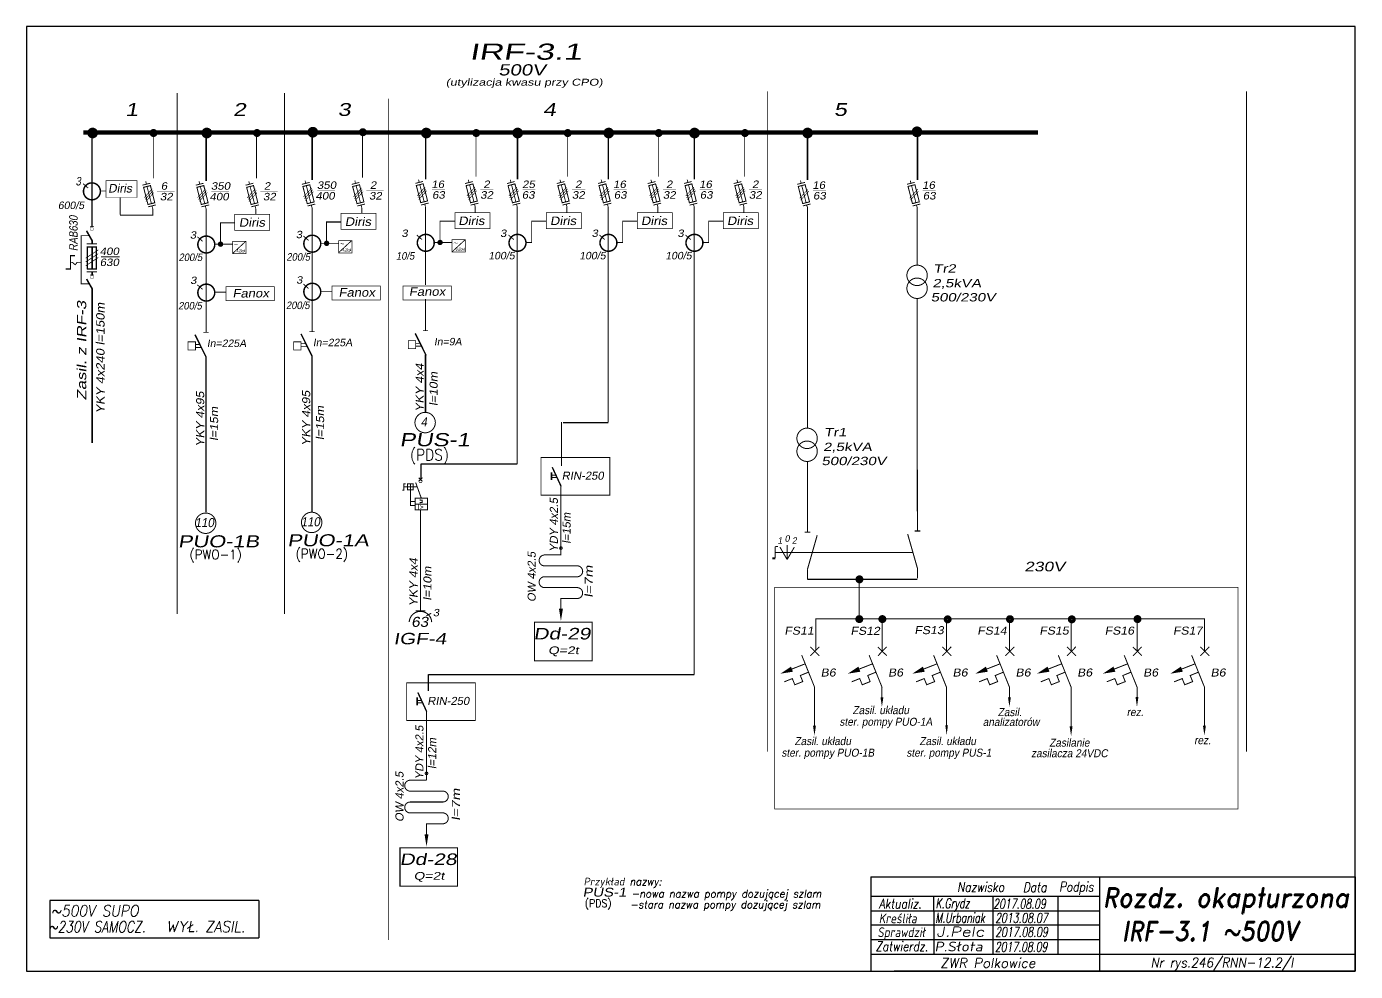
# Model space of a CAD drawing. Extents: x 5 to 420, y 0 to 295.
import ezdxf
from ezdxf.enums import TextEntityAlignment as Align

# ---------------------------------------------------------------- set-up
doc = ezdxf.new("R2010")
doc.units = 0
doc.header["$MEASUREMENT"] = 0
doc.linetypes.add('DASHED', pattern=[19.05, 12.7, -6.35])
doc.linetypes.add('DASHED2', pattern=[9.525, 6.35, -3.175])
doc.layers.get('0').update_dxf_attribs({"linetype": 'CONTINUOUS'})
for name, color, linetype in [('1', 7, 'CONTINUOUS'), ('1C', 1, 'CONTINUOUS'), ('1P', 1, 'DASHED'), ('2C', 2, 'CONTINUOUS'), ('3C', 3, 'CONTINUOUS'), ('4C', 4, 'CONTINUOUS'), ('Ideowy', 7, 'CONTINUOUS'), ('KRESKOWA2', 7, 'DASHED2'), ('LINIA', 1, 'CONTINUOUS'), ('LINIE', 4, 'CONTINUOUS'), ('N1C', 1, 'CONTINUOUS'), ('N2C', 2, 'CONTINUOUS'), ('Napięcie zwrotne', 2, 'CONTINUOUS'), ('pole12', 7, 'CONTINUOUS'), ('rysunek', 2, 'CONTINUOUS')]:
    doc.layers.add(name, color=color, linetype=linetype)
doc.styles.add('ROMAND', font='romand', dxfattribs={"width": 0.8, "oblique": 15, "height": 7})
doc.styles.add('ROMANS', font='romans', dxfattribs={"width": 0.8, "oblique": 15, "height": 3})
doc.styles.get("Standard").update_dxf_attribs({"font": 'txt.shx'})
doc.styles.add('styl1', font='arial.ttf', dxfattribs={"width": 1.3, "oblique": 10, "height": 3})

msp = doc.modelspace()

# ---------------------------------------------------------------- linework, layer by layer
for p, q in [((130.55, 87.57), (130.55, 92.66)), ((130.55, 92.66), (213.57, 92.66))]:
    msp.add_line(p, q)
at = {"color": 7}
for p, q in [((77.51, 22.11), (77.51, 10.5)), ((268.73, 23.43), (340.14, 23.43)), ((288.43, 18.85), (288.43, 23.43)), ((306.88, 23.43), (306.88, 19.11)), ((327.14, 23.43), (327.14, 5.37)), ((268.73, 18.85), (340.14, 18.85)), ((306.88, 18.85), (306.88, 5.37)), ((268.73, 14.47), (340.19, 14.47)), ((268.73, 9.98), (340.09, 9.98)), ((276.01, 0), (276.01, 0)), ((276.01, 0), (276.01, 0))]:
    msp.add_line(p, q, dxfattribs=at)
msp.add_lwpolyline([(5, 0), (420, 0), (420, 295), (5, 295)], close=True)
at = {"linetype": 'DASHED', "const_width": 0.3}
for points in [[(52, 274.28), (52, 111.55)], [(85.57, 274.28), (85.57, 111.55)], [(236.39, 274.81), (236.39, 68.58)], [(386.04, 274.81), (386.04, 68.58)], [(118.11, 272.5), (118.11, 9.73)]]:
    msp.add_lwpolyline(points, dxfattribs=at)
at = {"color": 7}
for points, const_width in [([(24.7, 261.77, 1), (26.53, 261.77, 1)], 1.5), ([(43.98, 261.77, 1), (45.35, 261.77, 1)], 1.12), ([(60.38, 261.77, 1), (62.22, 261.77, 1)], 1.5), ([(76.3, 261.77, 1), (77.66, 261.77, 1)], 1.12), ([(93.49, 262.02, 1), (95.33, 262.02, 1)], 1.5), ([(109.37, 262.02, 1), (110.74, 262.02, 1)], 1.12), ([(128.94, 261.76, 1), (130.77, 261.76, 1)], 1.5), ([(144.78, 261.76, 1), (146.14, 261.76, 1)], 1.12), ([(157.48, 261.76, 1), (159.32, 261.76, 1)], 1.5), ([(173.35, 261.76, 1), (174.72, 261.76, 1)], 1.12), ([(185.94, 261.76, 1), (187.77, 261.76, 1)], 1.5), ([(201.77, 261.76, 1), (203.14, 261.76, 1)], 1.12), ([(212.73, 261.76, 1), (214.57, 261.76, 1)], 1.5), ([(228.73, 261.76, 1), (230.1, 261.76, 1)], 1.12), ([(248.05, 261.77, 1), (249.88, 261.77, 1)], 1.5), ([(282.22, 262.14, 1), (284.06, 262.14, 1)], 1.5), ([(22.77, 243.55, 1), (28.05, 243.55, 1)], 0.465), ([(24.81, 231.84, 1), (25.92, 231.84, 1)], 0.0971), ([(58.5, 226.95, 1), (63.78, 226.95, 1)], 0.465), ([(58.5, 226.95, 1), (63.78, 226.95, 1)], 0.465), ([(91.61, 227.21, 1), (96.89, 227.21, 1)], 0.465), ([(91.61, 227.21, 1), (96.89, 227.21, 1)], 0.465), ([(127.06, 227.48, 1), (132.34, 227.48, 1)], 0.465), ([(127.06, 227.48, 1), (132.34, 227.48, 1)], 0.465), ([(133.7, 227.59, 1), (134.62, 227.59, 1)], 0.753), ([(155.71, 227.48, 1), (160.99, 227.48, 1)], 0.465), ([(155.71, 227.48, 1), (160.99, 227.48, 1)], 0.465), ([(184.12, 227.48, 1), (189.4, 227.48, 1)], 0.465), ([(184.12, 227.48, 1), (189.4, 227.48, 1)], 0.465), ([(210.99, 227.48, 1), (216.27, 227.48, 1)], 0.465), ([(210.99, 227.48, 1), (216.27, 227.48, 1)], 0.465), ([(65.14, 227.06, 1), (66.06, 227.06, 1)], 0.753), ([(98.26, 227.32, 1), (99.18, 227.32, 1)], 0.753), ([(24.88, 216.77, 1), (25.98, 216.77, 1)], 0.0971), ([(58.5, 211.94, 1), (63.78, 211.94, 1)], 0.465), ([(91.61, 212.2, 1), (96.89, 212.2, 1)], 0.465), ([(171.52, 132.15, 1), (172.32, 132.15, 1)], 0.32), ([(264.49, 122.4, 1), (265.86, 122.4, 1)], 1.12), ([(264.45, 109.97, 1), (265.81, 109.97, 1)], 1.12), ([(271.64, 109.99, 1), (273.01, 109.99, 1)], 1.12), ([(292.04, 109.91, 1), (293.41, 109.91, 1)], 1.12), ([(311.5, 109.96, 1), (312.87, 109.96, 1)], 1.12), ([(330.82, 109.91, 1), (332.19, 109.91, 1)], 1.12), ([(351.34, 109.99, 1), (352.71, 109.99, 1)], 1.12), ([(129.53, 61.81, 1), (130.34, 61.81, 1)], 0.32)]:
    msp.add_lwpolyline(points, format="xyb", close=True, dxfattribs=dict(at, const_width=const_width))
for points in [[(145.38, 261.45, 0.259, 0.259, 0), (145.38, 248.14, 0.35, 0.35, 0), (145.38, 248.14, 0.35, 0.35, 0)], [(174.04, 261.45, 0.259, 0.259, 0), (174.04, 248.14, 0.35, 0.35, 0), (174.04, 248.14, 0.35, 0.35, 0)], [(202.45, 261.45, 0.259, 0.259, 0), (202.44, 248.14, 0.35, 0.35, 0), (202.44, 248.14, 0.35, 0.35, 0)], [(229.32, 261.45, 0.259, 0.259, 0), (229.32, 248.14, 0.35, 0.35, 0), (229.32, 248.14, 0.35, 0.35, 0)], [(44.62, 260.92, 0.259, 0.259, 0), (44.62, 247.61, 0.35, 0.35, 0), (44.62, 247.61, 0.35, 0.35, 0)], [(76.83, 260.92, 0.259, 0.259, 0), (76.82, 247.61, 0.35, 0.35, 0), (76.82, 247.61, 0.35, 0.35, 0)], [(109.94, 261.18, 0.259, 0.259, 0), (109.94, 247.87, 0.35, 0.35, 0), (109.94, 247.87, 0.35, 0.35, 0)], [(27.82, 243.66, 0.259, 0.259, 0), (29.8, 243.66, 0.389, 0.389, 0), (29.8, 243.66, 0.389, 0.389, 0)], [(45.78, 243.54, 0.117, 0.117, 0), (51.22, 243.54, 0.35, 0.35, 0), (51.22, 243.54, 0.35, 0.35, 0)], [(62.76, 243.54, 0.117, 0.117, 0), (68.2, 243.54, 0.35, 0.35, 0), (68.2, 243.54, 0.35, 0.35, 0)], [(77.98, 243.54, 0.117, 0.117, 0), (83.43, 243.54, 0.35, 0.35, 0), (83.43, 243.54, 0.35, 0.35, 0)], [(95.87, 243.8, 0.117, 0.117, 0), (101.32, 243.8, 0.35, 0.35, 0), (101.32, 243.8, 0.35, 0.35, 0)], [(111.1, 243.8, 0.117, 0.117, 0), (116.54, 243.8, 0.35, 0.35, 0), (116.54, 243.8, 0.35, 0.35, 0)], [(131.61, 244.07, 0.117, 0.117, 0), (135.66, 244.07, 0.35, 0.35, 0), (135.66, 244.07, 0.35, 0.35, 0)], [(146.75, 244.07, 0.117, 0.117, 0), (150.83, 244.07, 0.35, 0.35, 0), (150.83, 244.07, 0.35, 0.35, 0)], [(159.97, 244.07, 0.117, 0.117, 0), (163.92, 244.07, 0.35, 0.35, 0), (163.92, 244.07, 0.35, 0.35, 0)], [(175.41, 244.07, 0.117, 0.117, 0), (179.49, 244.07, 0.35, 0.35, 0), (179.49, 244.07, 0.35, 0.35, 0)], [(188.38, 244.07, 0.117, 0.117, 0), (192.43, 244.07, 0.35, 0.35, 0), (192.43, 244.07, 0.35, 0.35, 0)], [(203.81, 244.07, 0.117, 0.117, 0), (207.89, 244.07, 0.35, 0.35, 0), (207.89, 244.07, 0.35, 0.35, 0)], [(215.25, 244.07, 0.117, 0.117, 0), (219.34, 244.07, 0.35, 0.35, 0), (219.34, 244.07, 0.35, 0.35, 0)], [(230.69, 244.07, 0.117, 0.117, 0), (234.77, 244.07, 0.35, 0.35, 0), (234.77, 244.07, 0.35, 0.35, 0)], [(250.62, 243.82, 0.117, 0.117, 0), (254.71, 243.82, 0.35, 0.35, 0), (254.71, 243.82, 0.35, 0.35, 0)], [(284.92, 243.82, 0.117, 0.117, 0), (289.01, 243.82, 0.35, 0.35, 0), (289.01, 243.82, 0.35, 0.35, 0)], [(63.54, 227.06, 0.259, 0.259, 0), (69.41, 227.06, 0.389, 0.389, 0), (69.41, 227.06, 0.389, 0.389, 0)], [(96.65, 227.32, 0.259, 0.259, 0), (102.52, 227.32, 0.389, 0.389, 0), (102.52, 227.32, 0.389, 0.389, 0)], [(132.1, 227.59, 0.259, 0.259, 0), (137.97, 227.59, 0.389, 0.389, 0), (137.97, 227.59, 0.389, 0.389, 0)], [(160.75, 227.59, 0.259, 0.259, 0), (162.89, 227.59, 0.389, 0.389, 0), (162.89, 227.59, 0.389, 0.389, 0)], [(189.16, 227.59, 0.259, 0.259, 0), (191.3, 227.59, 0.389, 0.389, 0), (191.3, 227.59, 0.389, 0.389, 0)], [(216.03, 227.59, 0.259, 0.259, 0), (218.17, 227.59, 0.389, 0.389, 0), (218.17, 227.59, 0.389, 0.389, 0)], [(63.54, 212.05, 0.259, 0.259, 0), (67.38, 212.05, 0.389, 0.389, 0), (67.38, 212.05, 0.389, 0.389, 0)], [(96.65, 212.31, 0.259, 0.259, 0), (100.49, 212.31, 0.389, 0.389, 0), (100.49, 212.31, 0.389, 0.389, 0)]]:
    msp.add_lwpolyline(points, format="xyseb", dxfattribs=at)
for points, const_width in [([(25.42, 232.57), (25.42, 260.33)], 0.487), ([(61.11, 246.79), (61.11, 260.48)], 0.487), ([(94.22, 247.05), (94.22, 260.74)], 0.487), ([(129.67, 247.32), (129.67, 261.01)], 0.487), ([(158.32, 247.32), (158.32, 261.01)], 0.487), ([(186.73, 247.32), (186.73, 261.01)], 0.487), ([(213.6, 247.32), (213.6, 261.01)], 0.487), ([(248.97, 247.07), (248.97, 260.76)], 0.487), ([(283.27, 247.07), (283.27, 260.76)], 0.487), ([(22.64, 245.96), (24.25, 244.56)], 0.278), ([(58.36, 229.36), (59.97, 227.96)], 0.278), ([(58.36, 229.36), (59.97, 227.96)], 0.278), ([(91.47, 229.62), (93.08, 228.22)], 0.278), ([(91.47, 229.62), (93.08, 228.22)], 0.278), ([(126.92, 229.89), (128.53, 228.49)], 0.278), ([(126.92, 229.89), (128.53, 228.49)], 0.278), ([(155.57, 229.89), (157.18, 228.49)], 0.278), ([(155.57, 229.89), (157.18, 228.49)], 0.278), ([(183.98, 229.89), (185.59, 228.49)], 0.278), ([(183.98, 229.89), (185.59, 228.49)], 0.278), ([(210.85, 229.89), (212.46, 228.49)], 0.278), ([(210.85, 229.89), (212.46, 228.49)], 0.278), ([(58.36, 214.35), (59.97, 212.95)], 0.278), ([(58.36, 214.35), (59.97, 212.95)], 0.278), ([(91.47, 214.61), (93.08, 213.21)], 0.278), ([(91.47, 214.61), (93.08, 213.21)], 0.278), ([(61.05, 143.35), (61.05, 192.01)], 0.48), ([(94.16, 143.35), (94.16, 192.27)], 0.48), ([(129.61, 174.6), (129.61, 192.54)], 0.48), ([(127.61, 152.68), (128.47, 152.68)], 0.287), ([(126.49, 112.56), (129.51, 112.56)], 0.33), ([(129.9, 111.03), (131.4, 111.8)], 0.33), ([(251.41, 110.07), (251.41, 110.07), (373.13, 110.07)], 0.3)]:
    msp.add_lwpolyline(points, dxfattribs=dict(const_width=const_width))
at = {"const_width": 0.185}
msp.add_lwpolyline([(29.84, 246.87), (39.52, 246.87), (39.48, 241.64), (29.84, 241.64)], close=True, dxfattribs=at)
at = {"color": 7}
for points, const_width in [([(42.8, 239.42), (45.05, 239.99), (43.69, 245.35), (41.54, 244.81), (42.94, 239.34)], 0.31), ([(42.22, 246.65), (42.44, 245.78)], 0.26), ([(42.62, 245.08), (43.99, 239.72)], 0.26), ([(59.46, 239.42), (61.71, 239.99), (60.35, 245.35), (58.2, 244.81), (59.6, 239.34)], 0.31), ([(58.88, 246.65), (59.1, 245.78)], 0.26), ([(59.28, 245.08), (60.65, 239.72)], 0.26), ([(75, 239.42), (77.25, 239.99), (75.89, 245.35), (73.74, 244.81), (75.14, 239.34)], 0.31), ([(74.42, 246.65), (74.64, 245.78)], 0.26), ([(74.82, 245.08), (76.19, 239.72)], 0.26), ([(92.58, 239.68), (94.83, 240.25), (93.46, 245.61), (91.32, 245.07), (92.71, 239.6)], 0.31), ([(91.99, 246.91), (92.21, 246.04)], 0.26), ([(92.39, 245.34), (93.76, 239.98)], 0.26), ([(108.12, 239.68), (110.37, 240.25), (109, 245.61), (106.86, 245.07), (108.25, 239.6)], 0.31), ([(107.53, 246.91), (107.76, 246.04)], 0.26), ([(107.94, 245.34), (109.3, 239.98)], 0.26), ([(128.01, 239.99), (130.26, 240.56), (128.89, 245.92), (126.75, 245.37), (128.15, 239.9)], 0.31), ([(129.49, 244.92), (129.49, 244.92), (126.95, 242.13)], 0.177), ([(127.43, 247.22), (127.65, 246.35)], 0.26), ([(127.83, 245.65), (129.2, 240.29)], 0.26), ([(143.56, 239.95), (145.81, 240.52), (144.45, 245.88), (142.3, 245.34), (143.7, 239.87)], 0.31), ([(145.04, 244.88), (145.04, 244.88), (142.5, 242.09)], 0.177), ([(142.98, 247.18), (143.2, 246.31)], 0.26), ([(143.38, 245.61), (144.75, 240.25)], 0.26), ([(156.67, 239.95), (158.92, 240.52), (157.55, 245.88), (155.41, 245.34), (156.8, 239.87)], 0.31), ([(158.16, 244.88), (158.16, 244.88), (155.62, 242.09)], 0.177), ([(156.09, 247.18), (156.31, 246.31)], 0.26), ([(156.49, 245.61), (157.86, 240.25)], 0.26), ([(172.22, 239.95), (174.47, 240.52), (173.1, 245.88), (170.96, 245.34), (172.35, 239.87)], 0.31), ([(173.7, 244.88), (173.7, 244.88), (171.16, 242.09)], 0.177), ([(171.63, 247.18), (171.85, 246.31)], 0.26), ([(172.03, 245.61), (173.4, 240.25)], 0.26), ([(185.07, 239.95), (187.32, 240.52), (185.96, 245.88), (183.81, 245.34), (185.21, 239.87)], 0.31), ([(186.56, 244.88), (186.56, 244.88), (184.03, 242.09)], 0.177), ([(184.5, 247.18), (184.72, 246.31)], 0.26), ([(184.9, 245.61), (186.27, 240.25)], 0.26), ([(200.62, 239.95), (202.87, 240.52), (201.51, 245.88), (199.36, 245.34), (200.76, 239.87)], 0.31), ([(202.11, 244.88), (202.11, 244.88), (199.57, 242.09)], 0.177), ([(200.04, 247.18), (200.26, 246.31)], 0.26), ([(200.44, 245.61), (201.81, 240.25)], 0.26), ([(211.94, 239.95), (214.2, 240.52), (212.83, 245.88), (210.69, 245.34), (212.08, 239.87)], 0.31), ([(213.44, 244.88), (213.44, 244.88), (210.9, 242.09)], 0.177), ([(211.37, 247.18), (211.59, 246.31)], 0.26), ([(211.77, 245.61), (213.14, 240.25)], 0.26), ([(227.49, 239.95), (229.74, 240.52), (228.38, 245.88), (226.23, 245.34), (227.63, 239.87)], 0.31), ([(228.98, 244.88), (228.98, 244.88), (226.44, 242.09)], 0.177), ([(226.91, 247.18), (227.13, 246.31)], 0.26), ([(227.31, 245.61), (228.68, 240.25)], 0.26), ([(247.31, 239.7), (249.57, 240.27), (248.2, 245.63), (246.06, 245.09), (247.45, 239.62)], 0.31), ([(246.74, 246.93), (246.96, 246.06)], 0.26), ([(247.14, 245.36), (248.51, 240)], 0.26), ([(281.61, 239.7), (283.86, 240.27), (282.5, 245.63), (280.35, 245.09), (281.75, 239.62)], 0.31), ([(281.04, 246.93), (281.26, 246.06)], 0.26), ([(281.44, 245.36), (282.81, 240)], 0.26), ([(34.27, 241.61), (34.27, 236.29)], 0.315), ([(44.28, 244.35), (44.28, 244.35), (41.74, 241.57)], 0.177), ([(44.56, 243.8), (44.56, 243.8), (42.02, 241.02)], 0.177), ([(44.8, 243.19), (44.8, 243.19), (42.26, 240.4)], 0.177), ([(60.94, 244.35), (60.94, 244.35), (58.41, 241.57)], 0.177), ([(61.22, 243.8), (61.22, 243.8), (58.68, 241.02)], 0.177), ([(61.46, 243.19), (61.46, 243.19), (58.92, 240.4)], 0.177), ([(76.49, 244.35), (76.49, 244.35), (73.95, 241.57)], 0.177), ([(76.76, 243.8), (76.76, 243.8), (74.22, 241.02)], 0.177), ([(77, 243.19), (77, 243.19), (74.46, 240.4)], 0.177), ([(94.06, 244.61), (94.06, 244.61), (91.52, 241.82)], 0.177), ([(94.33, 244.06), (94.33, 244.06), (91.79, 241.27)], 0.177), ([(94.58, 243.45), (94.58, 243.45), (92.04, 240.66)], 0.177), ([(109.6, 244.61), (109.6, 244.61), (107.06, 241.82)], 0.177), ([(109.87, 244.06), (109.87, 244.06), (107.33, 241.27)], 0.177), ([(110.12, 243.45), (110.12, 243.45), (107.58, 240.66)], 0.177), ([(129.77, 244.37), (129.77, 244.37), (127.23, 241.58)], 0.177), ([(130.01, 243.75), (130.01, 243.75), (127.47, 240.97)], 0.177), ([(145.32, 244.33), (145.32, 244.33), (142.78, 241.54)], 0.177), ([(145.56, 243.72), (145.56, 243.72), (143.02, 240.93)], 0.177), ([(158.43, 244.33), (158.43, 244.33), (155.89, 241.54)], 0.177), ([(158.67, 243.72), (158.67, 243.72), (156.14, 240.93)], 0.177), ([(173.97, 244.33), (173.97, 244.33), (171.43, 241.54)], 0.177), ([(174.22, 243.72), (174.22, 243.72), (171.68, 240.93)], 0.177), ([(186.84, 244.33), (186.84, 244.33), (184.3, 241.54)], 0.177), ([(187.08, 243.72), (187.08, 243.72), (184.54, 240.93)], 0.177), ([(202.38, 244.33), (202.38, 244.33), (199.84, 241.54)], 0.177), ([(202.62, 243.72), (202.62, 243.72), (200.08, 240.93)], 0.177), ([(213.71, 244.33), (213.71, 244.33), (211.17, 241.54)], 0.177), ([(213.95, 243.72), (213.95, 243.72), (211.41, 240.93)], 0.177), ([(229.25, 244.33), (229.25, 244.33), (226.71, 241.54)], 0.177), ([(229.49, 243.72), (229.49, 243.72), (226.96, 240.93)], 0.177), ([(249.08, 244.2), (249.08, 244.2), (246.54, 241.42)], 0.177), ([(249.32, 243.59), (249.32, 243.59), (246.78, 240.8)], 0.177), ([(283.37, 244.2), (283.37, 244.2), (280.84, 241.42)], 0.177), ([(283.62, 243.59), (283.62, 243.59), (281.08, 240.8)], 0.177), ([(44.17, 239.02), (44.4, 238.13), (44.4, 238.13)], 0.26), ([(44.39, 238.16), (44.39, 235.96)], 0.315), ([(60.83, 239.02), (61.06, 238.13), (61.06, 238.13)], 0.26), ([(61.05, 238.16), (61.05, 199.52)], 0.315), ([(76.37, 239.02), (76.6, 238.13), (76.6, 238.13)], 0.26), ([(76.59, 238.16), (76.59, 236.41)], 0.315), ([(93.94, 239.28), (94.17, 238.39), (94.17, 238.39)], 0.26), ([(94.16, 238.42), (94.16, 199.78)], 0.315), ([(109.48, 239.28), (109.71, 238.39), (109.71, 238.39)], 0.26), ([(109.7, 238.42), (109.7, 236.67)], 0.315), ([(129.38, 239.58), (129.61, 238.69), (129.61, 238.69)], 0.26), ([(129.61, 238.69), (129.61, 214.31)], 0.315), ([(144.93, 239.55), (145.16, 238.66), (145.16, 238.66)], 0.26), ([(145.15, 238.69), (145.15, 236.94)], 0.315), ([(158.04, 239.55), (158.27, 238.66), (158.27, 238.66)], 0.26), ([(158.26, 238.69), (158.26, 158.43)], 0.315), ([(173.58, 239.55), (173.81, 238.66), (173.81, 238.66)], 0.26), ([(173.8, 238.69), (173.8, 236.94)], 0.315), ([(186.45, 239.55), (186.68, 238.66), (186.68, 238.66)], 0.26), ([(186.67, 238.69), (186.67, 171.43)], 0.315), ([(201.99, 239.55), (202.22, 238.66), (202.22, 238.66)], 0.26), ([(202.21, 238.69), (202.21, 236.94)], 0.315), ([(213.32, 239.55), (213.55, 238.66), (213.55, 238.66)], 0.26), ([(213.54, 238.69), (213.57, 92.66)], 0.315), ([(228.86, 239.55), (229.09, 238.66), (229.09, 238.66)], 0.26), ([(229.08, 238.69), (229.08, 236.94)], 0.315), ([(248.69, 239.3), (248.92, 238.41), (248.92, 238.41)], 0.26), ([(248.91, 238.79), (248.91, 169.47)], 0.315), ([(282.99, 239.3), (283.22, 238.41), (283.22, 238.41)], 0.26), ([(283.22, 238.41), (283.22, 220.45)], 0.315), ([(27.38, 224.08), (27.38, 224.08), (23.47, 221.5)], 0.22), ([(27.41, 225.27), (27.41, 225.27), (23.49, 222.69)], 0.22), ([(23.88, 219.33), (26.77, 219.33), (26.77, 226.21), (24.01, 226.21), (24.01, 219.19)], 0.386), ([(27.41, 222.9), (27.41, 222.9), (23.49, 220.32)], 0.22), ([(28.2, 223.12), (34.1, 223.12)], 0.313), ([(129.61, 209.94), (129.61, 200.05)], 0.315), ([(283.22, 210.12), (283.22, 143.61)], 0.315), ([(172.05, 157.77), (172.05, 171.55)], 0.32), ([(248.91, 159.21), (248.91, 137.15)], 0.315), ([(168.92, 155.85), (168.92, 153.38)], 0.32), ([(168.98, 154.94), (170.3, 154.94)], 0.32), ([(170.69, 154.22), (168.98, 154.22)], 0.32), ([(169, 155.85), (169, 153.38)], 0.32), ([(169.11, 155.85), (169.11, 153.38)], 0.32), ([(171.92, 132.15), (171.92, 151.68)], 0.32), ([(128.08, 144.11), (128.08, 112.45)], 0.315), ([(171.92, 134.15), (171.92, 129.86)], 0.32), ([(166.81, 130.01), (172.08, 130.01)], 0.32), ([(166.81, 126.61), (177.01, 126.61)], 0.32), ([(166.81, 123.21), (177.01, 123.21)], 0.32), ([(166.81, 119.81), (171.91, 119.81)], 0.32), ([(171.77, 116.41), (177, 116.41)], 0.32), ([(171.91, 119.81), (177, 119.81)], 0.32), ([(171.92, 116.57), (171.92, 110.68)], 0.32), ([(126.94, 85.51), (126.94, 83.04)], 0.32), ([(126.99, 84.6), (128.31, 84.6)], 0.32), ([(128.7, 83.87), (126.99, 83.87)], 0.32), ([(127.02, 85.51), (127.02, 83.04)], 0.32), ([(127.12, 85.51), (127.12, 83.04)], 0.32), ([(129.93, 61.81), (129.93, 81.34)], 0.32), ([(129.93, 63.81), (129.93, 59.67)], 0.32), ([(124.82, 59.67), (129.92, 59.67)], 0.32), ([(124.82, 56.27), (135.02, 56.27)], 0.32), ([(124.82, 52.87), (135.02, 52.87)], 0.32), ([(124.82, 49.47), (129.92, 49.47)], 0.32), ([(129.92, 49.47), (135.02, 49.47)], 0.32), ([(129.92, 46.07), (135.02, 46.07)], 0.32), ([(129.93, 46.24), (129.93, 40.2)], 0.32)]:
    msp.add_lwpolyline(points, dxfattribs=dict(at, const_width=const_width))
at = {"linetype": 'DASHED2', "const_width": 0.298}
for points in [[(19.3, 221.43), (20.28, 220.53)], [(20.07, 220.52), (20.86, 221.43)]]:
    msp.add_lwpolyline(points, dxfattribs=at)
at = {"color": 7}
for points, const_width in [([(57.76, 196.56), (55.45, 196.56), (55.45, 194.03), (57.76, 194.03)], 0.241), ([(90.75, 196.56), (88.44, 196.56), (88.44, 194.03), (90.75, 194.03)], 0.241), ([(126.56, 196.95), (124.24, 196.95), (124.24, 194.42), (126.56, 194.42)], 0.241), ([(125.74, 152.23), (125.74, 150.34), (124.01, 150.34), (124.01, 152.23)], 0.32), ([(130.21, 147.7), (130.21, 145.91), (126.42, 145.91), (126.42, 147.7)], 0.32), ([(130.21, 145.9), (130.21, 144.11), (126.42, 144.11), (126.42, 145.9)], 0.32), ([(163.64, 109), (163.64, 97), (181.64, 97), (181.64, 109)], 0.32), ([(121.65, 38.56), (121.65, 26.56), (139.65, 26.56), (139.65, 38.56)], 0.32)]:
    msp.add_lwpolyline(points, close=True, dxfattribs=dict(at, const_width=const_width))
for points in [[(172.6, 171.38), (186.67, 171.38)], [(128.22, 153.87), (128.22, 158.43), (158.26, 158.43)]]:
    msp.add_lwpolyline(points)
at = {"color": 7, "const_width": 0.32}
for points in [[(166.81, 130.01, 1), (166.81, 126.61)], [(177.01, 123.21, 1), (177.01, 126.61)], [(166.81, 123.21, 1), (166.81, 119.81)], [(177, 116.41, 1), (177, 119.81)], [(124.82, 59.67, 1), (124.82, 56.27)], [(135.02, 52.87, 1), (135.02, 56.27)], [(124.82, 52.87, 1), (124.82, 49.47)], [(135.02, 46.07, 1), (135.02, 49.47)]]:
    msp.add_lwpolyline(points, format="xyb", dxfattribs=at)
at = {"color": 7, "lineweight": 30, "const_width": 0.3}
for points in [[(265.12, 121.93), (265.12, 110.05)], [(251.52, 109.91), (251.52, 100.12)], [(272.25, 109.73), (272.25, 99.95)], [(292.39, 109.73), (292.39, 99.95)], [(312.07, 109.73), (312.07, 99.95)], [(331.33, 109.73), (331.33, 99.95)], [(351.93, 109.73), (351.93, 99.95)], [(372.99, 110.21), (372.99, 99.95)], [(249.84, 101.3), (252.65, 98.54)], [(252.63, 101.33), (249.86, 98.51)], [(270.89, 101.3), (273.71, 98.54)], [(273.68, 101.33), (270.92, 98.51)], [(291.04, 101.3), (293.85, 98.54)], [(293.82, 101.33), (291.06, 98.51)], [(310.72, 101.3), (313.53, 98.54)], [(313.51, 101.33), (310.74, 98.51)], [(329.98, 101.3), (332.79, 98.54)], [(332.76, 101.33), (330, 98.51)], [(350.57, 101.3), (353.39, 98.54)], [(353.36, 101.33), (350.6, 98.51)], [(371.63, 101.3), (374.44, 98.54)], [(374.42, 101.33), (371.65, 98.51)], [(241.34, 93.33), (248.23, 96.02)], [(251.19, 88.63), (247.13, 98.72)], [(262.39, 93.33), (269.28, 96.02)], [(272.25, 88.63), (268.18, 98.72)], [(282.53, 93.33), (289.42, 96.02)], [(292.39, 88.63), (288.33, 98.72)], [(302.22, 93.33), (309.11, 96.02)], [(312.07, 88.63), (308.01, 98.72)], [(321.47, 93.33), (328.36, 96.02)], [(331.33, 88.63), (327.27, 98.72)], [(342.07, 93.33), (348.96, 96.02)], [(351.93, 88.63), (347.86, 98.72)], [(363.13, 93.33), (370.02, 96.02)], [(372.99, 88.63), (368.92, 98.72)], [(241.68, 90.4), (244.34, 91.47)], [(245.03, 89.34), (244.2, 91.4)], [(246.55, 92.31), (249.28, 93.42)], [(247.52, 90.32), (246.69, 92.39)], [(262.73, 90.4), (265.39, 91.47)], [(266.09, 89.34), (265.26, 91.4)], [(267.61, 92.31), (270.34, 93.42)], [(268.57, 90.32), (267.75, 92.39)], [(282.87, 90.4), (285.53, 91.47)], [(286.23, 89.34), (285.4, 91.4)], [(287.75, 92.31), (290.48, 93.42)], [(288.71, 90.32), (287.89, 92.39)], [(302.56, 90.4), (305.22, 91.47)], [(305.92, 89.34), (305.08, 91.4)], [(307.43, 92.31), (310.16, 93.42)], [(308.4, 90.32), (307.57, 92.39)], [(321.81, 90.4), (324.47, 91.47)], [(325.17, 89.34), (324.34, 91.4)], [(326.69, 92.31), (329.42, 93.42)], [(327.65, 90.32), (326.83, 92.39)], [(342.41, 90.4), (345.07, 91.47)], [(345.77, 89.34), (344.94, 91.4)], [(347.29, 92.31), (350.02, 93.42)], [(348.25, 90.32), (347.43, 92.39)], [(363.47, 90.4), (366.13, 91.47)], [(366.83, 89.34), (365.99, 91.4)], [(368.35, 92.31), (371.07, 93.42)], [(369.31, 90.32), (368.48, 92.39)], [(244.98, 89.48), (247.47, 90.47)], [(251.15, 88.76), (251.15, 76.2)], [(266.03, 89.48), (268.52, 90.47)], [(272.2, 88.71), (272.2, 83.77)], [(286.17, 89.48), (288.66, 90.47)], [(292.34, 88.76), (292.34, 76.4)], [(305.86, 89.48), (308.35, 90.47)], [(312.03, 88.76), (312.03, 85.01)], [(325.11, 89.48), (327.6, 90.47)], [(331.28, 88.76), (331.28, 75.46)], [(345.71, 89.48), (348.2, 90.47)], [(351.88, 88.76), (351.88, 84.94)], [(366.77, 89.48), (369.26, 90.47)], [(372.94, 88.76), (372.94, 75.8)]]:
    msp.add_lwpolyline(points, dxfattribs=at)
at = {"linetype": 'DASHED', "const_width": 0.2}
msp.add_lwpolyline([(238.72, 119.92), (383.44, 119.92), (383.44, 50.65), (238.72, 50.65)], close=True, dxfattribs=at)
for points in [[(240.48, 92.94, 0, 1.7, 0), (244.09, 94.35, 0, 0, 0)], [(261.53, 92.94, 0, 1.7, 0), (265.14, 94.35, 0, 0, 0)], [(281.67, 92.94, 0, 1.7, 0), (285.28, 94.35, 0, 0, 0)], [(301.36, 92.94, 0, 1.7, 0), (304.97, 94.35, 0, 0, 0)], [(320.61, 92.94, 0, 1.7, 0), (324.23, 94.35, 0, 0, 0)], [(341.21, 92.94, 0, 1.7, 0), (344.82, 94.35, 0, 0, 0)], [(362.27, 92.94, 0, 1.7, 0), (365.88, 94.35, 0, 0, 0)], [(272.19, 85.59, 0.9, 0, 0), (272.19, 82.54, 0, 0, 0)], [(312.02, 85.59, 0.9, 0, 0), (312.02, 82.54, 0, 0, 0)], [(351.86, 85.62, 0.9, 0, 0), (351.86, 82.57, 0, 0, 0)], [(251.12, 76.66, 0.9, 0, 0), (251.12, 73.61, 0, 0, 0)], [(292.4, 76.79, 0.8, 0, 0), (292.4, 73.74, 0, 0, 0)], [(331.28, 76.5, 0.9, 0, 0), (331.28, 73.45, 0, 0, 0)], [(372.93, 76.67, 0.9, 0, 0), (372.93, 73.62, 0, 0, 0)]]:
    msp.add_lwpolyline(points, format="xyseb")
at = {"color": 7}
for points in [[(12.27, 22.11), (12.27, 10.5), (77.51, 10.5)], [(77.51, 22.11), (12.27, 22.11)]]:
    msp.add_lwpolyline(points, dxfattribs=at)
for points in [[(172.54, 113.23), (171.92, 109.4), (171.3, 113.23)], [(130.55, 42.8), (129.93, 38.96), (129.31, 42.8)]]:
    msp.add_solid(points, dxfattribs=at)
at = {"layer": '1', "color": 7}
for points, const_width in [([(22.7, 261.89), (320.9, 261.89)], 1.37), ([(34.17, 236.13), (44.52, 236.13)], 0.342), ([(65.56, 233.73), (70.07, 233.73)], 0.342), ([(65.56, 233.9), (65.56, 227.29)], 0.259), ([(98.67, 233.99), (103.21, 233.99)], 0.342), ([(98.67, 234.16), (98.67, 227.55)], 0.259), ([(134.12, 234.26), (138.9, 234.26)], 0.342), ([(134.12, 234.43), (134.12, 227.82)], 0.259), ([(162.77, 234.26), (167.44, 234.26)], 0.342), ([(162.77, 234.43), (162.77, 227.46)], 0.259), ([(191.18, 234.26), (195.9, 234.26)], 0.342), ([(191.18, 234.43), (191.18, 227.59)], 0.259), ([(218.05, 234.26), (222.67, 234.26)], 0.342), ([(218.05, 234.43), (218.05, 227.54)], 0.259), ([(141.93, 228.38), (137.88, 224.64)], 0.259), ([(73.37, 227.85), (69.33, 224.12)], 0.259), ([(106.48, 228.11), (102.44, 224.38)], 0.259)]:
    msp.add_lwpolyline(points, dxfattribs=dict(at, const_width=const_width))
at = {"layer": '1', "color": 7, "const_width": 0.216}
for points in [[(103.25, 236.65), (114.18, 236.65), (114.18, 231.65), (103.25, 231.65)], [(138.81, 236.92), (149.73, 236.92), (149.73, 231.92), (138.81, 231.92)], [(167.35, 236.92), (178.27, 236.92), (178.27, 231.92), (167.35, 231.92)], [(195.76, 236.92), (206.68, 236.92), (206.68, 231.92), (195.76, 231.92)], [(222.63, 236.92), (233.55, 236.92), (233.55, 231.92), (222.63, 231.92)], [(70.03, 236.39), (80.96, 236.39), (80.96, 231.39), (70.03, 231.39)], [(137.93, 228.45), (142.08, 228.45), (142.08, 224.6), (137.93, 224.6)], [(69.37, 227.92), (73.52, 227.92), (73.52, 224.07), (69.37, 224.07)], [(102.49, 228.18), (106.63, 228.18), (106.63, 224.33), (102.49, 224.33)], [(67.33, 213.78), (82.43, 213.78), (82.43, 209.41), (67.33, 209.41)], [(100.45, 214.04), (115.54, 214.04), (115.54, 209.67), (100.45, 209.67)], [(122.62, 214.04), (137.72, 214.04), (137.72, 209.67), (122.62, 209.67)]]:
    msp.add_lwpolyline(points, close=True, dxfattribs=at)
at = {"layer": '1C', "color": 7, "lineweight": 40, "ltscale": 0.25, "const_width": 0.32}
for points in [[(242.58, 133.07), (242.58, 128.57)], [(240.33, 132.47), (242.58, 128.57)], [(244.83, 132.47), (242.58, 128.57)]]:
    msp.add_lwpolyline(points, dxfattribs=at)
at = {"layer": '1P', "color": 7, "lineweight": 40, "ltscale": 0.25, "const_width": 0.32}
msp.add_lwpolyline([(281.86, 130.82), (238.87, 130.82)], dxfattribs=at)
at = {"layer": '2C', "color": 7, "lineweight": 40}
msp.add_line((237.97, 129.02), (238.87, 129.02), dxfattribs=at)
at = {"layer": '2C', "color": 7, "lineweight": 40, "const_width": 0.32}
for points in [[(249.81, 137.13), (248.01, 137.13)], [(284.19, 137.49), (282.39, 137.49)], [(238.87, 132.62), (239.77, 132.62)], [(238.87, 132.62), (238.87, 130.82)], [(238.87, 130.82), (238.87, 129.02)], [(248.91, 125.47), (248.91, 122.4)], [(283.29, 125.83), (283.29, 122.76)]]:
    msp.add_lwpolyline(points, dxfattribs=at)
at = {"layer": '3C', "color": 7, "lineweight": 40, "const_width": 0.32}
for points in [[(251.97, 136.17), (248.91, 125.47)], [(280.23, 136.53), (283.29, 125.83)]]:
    msp.add_lwpolyline(points, dxfattribs=at)
at = {"layer": '4C', "color": 7, "lineweight": 40, "const_width": 0.32}
for points in [[(283.29, 137.49), (283.29, 156.6)], [(248.91, 122.4), (283.29, 122.4)]]:
    msp.add_lwpolyline(points, dxfattribs=at)
at = {"layer": 'Ideowy', "lineweight": 25}
for points, const_width in [([(43.62, 246.08), (41.21, 245.47)], 0.278), ([(60.28, 246.08), (57.87, 245.47)], 0.278), ([(75.82, 246.08), (73.41, 245.47)], 0.278), ([(93.4, 246.34), (90.98, 245.73)], 0.278), ([(108.94, 246.34), (106.52, 245.73)], 0.278), ([(128.83, 246.64), (126.42, 246.04)], 0.278), ([(144.38, 246.61), (141.97, 246)], 0.278), ([(157.49, 246.61), (155.07, 246)], 0.278), ([(173.04, 246.61), (170.62, 246)], 0.278), ([(185.89, 246.61), (183.48, 246)], 0.278), ([(201.44, 246.61), (199.03, 246)], 0.278), ([(212.77, 246.61), (210.35, 246)], 0.278), ([(228.32, 246.61), (225.9, 246)], 0.278), ([(248.14, 246.36), (245.72, 245.75)], 0.278), ([(282.43, 246.36), (280.02, 245.75)], 0.278), ([(45.39, 239.32), (42.97, 238.72)], 0.278), ([(62.05, 239.32), (59.63, 238.72)], 0.278), ([(77.59, 239.32), (75.18, 238.72)], 0.278), ([(95.16, 239.58), (92.75, 238.98)], 0.278), ([(110.7, 239.58), (108.29, 238.98)], 0.278), ([(130.6, 239.89), (128.18, 239.28)], 0.278), ([(146.15, 239.85), (143.73, 239.25)], 0.278), ([(159.26, 239.85), (156.85, 239.25)], 0.278), ([(174.8, 239.85), (172.39, 239.25)], 0.278), ([(187.67, 239.85), (185.25, 239.25)], 0.278), ([(203.21, 239.85), (200.79, 239.25)], 0.278), ([(214.54, 239.85), (212.13, 239.25)], 0.278), ([(230.08, 239.85), (227.67, 239.25)], 0.278), ([(249.91, 239.6), (247.5, 239)], 0.278), ([(284.21, 239.6), (281.79, 239)], 0.278), ([(24.59, 229.71), (21.88, 229.71)], 0.298), ([(22.02, 229.86), (22.02, 214.57)], 0.298), ([(25.53, 228.06), (23.72, 231.23)], 0.497), ([(25.48, 227.2), (25.48, 228.19)], 0.497), ([(26.98, 227.2), (23.81, 227.2)], 0.298), ([(25.48, 219.33), (25.48, 226.21)], 0.497), ([(18.7, 221.38), (19.41, 221.38)], 0.298), ([(22.02, 221.38), (20.74, 221.38)], 0.298), ([(25.56, 213.01), (23.74, 216.18)], 0.497), ([(26.98, 218.39), (23.81, 218.39)], 0.298), ([(25.48, 217.41), (25.48, 218.39)], 0.497), ([(24.59, 214.63), (21.88, 214.63)], 0.298), ([(25.48, 164.97), (25.48, 213.15)], 0.497), ([(59.13, 195.73), (57.76, 195.73)], 0.25), ([(92.24, 195.99), (90.87, 195.99)], 0.25), ([(92.71, 195.06), (90.87, 195.06)], 0.25), ([(127.94, 196.12), (126.57, 196.12)], 0.25), ([(128.41, 195.19), (126.57, 195.19)], 0.25), ([(59.59, 194.8), (57.76, 194.8)], 0.25)]:
    msp.add_lwpolyline(points, dxfattribs=dict(at, const_width=const_width))
for points in [[(24.77, 232.5, 0.209, 0.209, 0), (26.05, 232.5, 0.298, 0.298, 0)], [(24.81, 217.43, 0.209, 0.209, 0), (26.09, 217.43, 0.298, 0.298, 0)], [(60.23, 199.5, 0.206, 0.206, 0), (61.86, 199.5, 0.294, 0.294, 0)], [(94.16, 192.15, 0.439, 0.439, 0), (90.71, 199.06, 0.416, 0.416, 0)], [(93.34, 199.76, 0.206, 0.206, 0), (94.97, 199.76, 0.294, 0.294, 0)], [(129.84, 192.28, 0.439, 0.439, 0), (126.39, 199.2, 0.416, 0.416, 0)], [(128.79, 200.03, 0.206, 0.206, 0), (130.42, 200.03, 0.294, 0.294, 0)], [(61.05, 191.89, 0.439, 0.439, 0), (57.6, 198.81, 0.416, 0.416, 0)]]:
    msp.add_lwpolyline(points, format="xyseb", dxfattribs=at)
at = {"layer": 'Ideowy', "color": 7, "lineweight": 25, "const_width": 0.348}
for points in [[(20.16, 223.46), (18.53, 223.46)], [(18.7, 223.58), (18.7, 219.18)], [(18.9, 219.31), (17.26, 219.31)]]:
    msp.add_lwpolyline(points, dxfattribs=at)
at = {"layer": 'KRESKOWA2', "color": 7, "const_width": 0.25}
for points in [[(165.72, 148.68), (165.72, 160.44), (187.19, 160.44), (187.19, 148.68)], [(123.74, 78.33), (123.74, 90.1), (145.2, 90.1), (145.2, 78.33)]]:
    msp.add_lwpolyline(points, close=True, dxfattribs=at)
at = {"layer": 'LINIA', "color": 7, "const_width": 0.32}
for points in [[(171.92, 151.41), (169.15, 157.4)], [(172.03, 151.45), (169.26, 157.43)], [(129.93, 81.07), (127.17, 87.06)], [(130.04, 81.11), (127.27, 87.09)]]:
    msp.add_lwpolyline(points, dxfattribs=at)
at = {"layer": 'LINIE', "color": 7}
for p, q in [((268.73, 29.49), (420, 29.49)), ((268.73, 29.49), (268.73, 0)), ((340.14, 29.46), (340.14, -0.03)), ((420, 29.49), (420, 0)), ((288.43, 18.85), (288.43, 5.37)), ((268.73, 5.37), (420.1, 5.37)), ((268.87, 0), (420, 0)), ((420, 0), (276, 0)), ((276, 0), (276, 0))]:
    msp.add_line(p, q, dxfattribs=at)
at = {"layer": 'Napięcie zwrotne', "color": 7, "const_width": 0.31}
for points in [[(279.99, 217.32, 1), (286.36, 217.32, 1)], [(279.99, 213.29, 1), (286.36, 213.29, 1)], [(126.32, 171.35, 1), (132.69, 171.35, 1)], [(245.63, 166.43, 1), (252, 166.43, 1)], [(245.63, 162.39, 1), (252, 162.39, 1)], [(57.76, 139.92, 1), (64.13, 139.92, 1)], [(90.87, 140.17, 1), (97.24, 140.17, 1)]]:
    msp.add_lwpolyline(points, format="xyb", close=True, dxfattribs=at)
at = {"layer": 'Napięcie zwrotne', "color": 7, "const_width": 0.341}
msp.add_lwpolyline([(131.54, 109.03, 0.961265), (124.53, 109.03, 0.961265)], format="xyb", dxfattribs=at)
at = {"layer": 'rysunek', "color": 0, "lineweight": 35}
for points, const_width in [([(127.5, 152.98), (128.66, 154.13)], 0.363), ([(127.51, 154.14), (128.65, 152.97)], 0.363), ([(123.05, 150.28), (122.38, 150.28)], 0.32), ([(122.69, 152.21), (123.41, 152.21)], 0.32), ([(122.86, 152.39), (122.86, 150.1)], 0.32), ([(123.01, 151.27), (127.02, 151.27)], 0.32), ([(124.91, 152.18), (124.91, 145.44)], 0.32), ([(126.43, 145.49), (124.74, 145.49)], 0.32), ([(126.43, 146.72), (124.9, 146.72)], 0.32), ([(128.22, 147.64), (128.22, 148.08)], 0.363)]:
    msp.add_lwpolyline(points, dxfattribs=dict(at, const_width=const_width))
at = {"layer": 'rysunek', "color": 7, "lineweight": 35, "const_width": 0.3}
msp.add_lwpolyline([(128.23, 147.93), (126.54, 152.62)], dxfattribs=at)
at = {"layer": 'rysunek', "color": 0, "const_width": 0.303}
for points in [[(127.95, 147.4), (127.95, 146.93)], [(128.59, 147.08), (127.95, 147.08)], [(127.95, 146.57), (127.95, 146.1)], [(128.59, 146.42), (127.95, 146.42)], [(128.59, 147.23), (128.59, 146.27)]]:
    msp.add_lwpolyline(points, dxfattribs=at)

# ---------------------------------------------------------------- texts
at = {"color": 7, "oblique": 10}
for s, height, style, width, p in [('IRF-3.1', 5.04, 'styl1', 1.5, (143.32, 284.65)), ('500V', 3.5, 'styl1', 1.3, (152.37, 279.74)), ('(utylizacja kwasu przy CPO)', 2.16, 'styl1', 1.3, (135.94, 276.55)), ('1', 4, 'styl1', 1.3, (35.82, 267.1)), ('2', 4, 'styl1', 1.3, (69.49, 267.1)), ('3', 4, 'styl1', 1.3, (102.19, 267.1)), ('4', 4, 'styl1', 1.3, (166.3, 267.1)), ('5', 4, 'styl1', 1.3, (257.19, 267.1)), ('3', 2.66, 'styl1', 0.8, (20.3, 245.39)), ('3', 2.3, 'styl1', 1.1, (56.02, 228.79)), ('3', 2.3, 'styl1', 1.1, (89.11, 228.92)), ('3', 2.3, 'styl1', 1.1, (122.1, 229.32)), ('3', 2.3, 'styl1', 1.1, (152.93, 229.32)), ('3', 2.3, 'styl1', 1.1, (181.52, 229.32)), ('3', 2.3, 'styl1', 1.1, (208.31, 229.32)), ('400', 2.346, 'styl1', 1.1, (27.85, 223.66)), ('~', 1.44, 'styl1', 1.2, (69.65, 226.2)), ('~', 1.44, 'styl1', 1.2, (102.77, 226.46)), ('~', 1.44, 'styl1', 1.2, (138.21, 226.73)), ('630', 2.346, 'styl1', 1.1, (27.85, 220.22)), ('Tr2', 2.6, 'styl1', 1.3, (288.21, 218.18)), ('3', 2.3, 'styl1', 1.1, (56.12, 214.62)), ('3', 2.3, 'styl1', 1.1, (89.21, 214.74)), ('2,5kVA', 2.6, 'styl1', 1.3, (287.98, 213.58)), ('500/230V', 2.6, 'styl1', 1.3, (287.46, 209.18)), ('Tr1', 2.6, 'styl1', 1.3, (254.07, 167.06)), ('2,5kVA', 2.6, 'styl1', 1.3, (253.83, 162.46)), ('500/230V', 2.6, 'styl1', 1.3, (253.32, 158.06)), ('230V', 3, 'styl1', 1.3, (316.7, 124.89)), ('3', 2.3, 'styl1', 1.1, (131.94, 110.86)), ('IGF-4', 3.56, 'styl1', 1.3, (119.61, 102.12)), ('Dd-29', 3.6, 'styl1', 1.3, (163.35, 103.63)), ('Q=2t', 2.4, 'styl1', 1.3, (167.92, 99.04)), ('Dd-28', 3.6, 'styl1', 1.3, (121.54, 33.19)), ('Q=2t', 2.4, 'styl1', 1.3, (125.93, 28.6)), ('Przykład nazwy:', 2.4, 'ROMAND', 0.95, (179.02, 26.82)), ('-nowa nazwa pompy dozującej szlam', 2.4, 'ROMAND', 0.95, (193.87, 23.07)), ('Nazwisko', 3.04, 'ROMANS', 0.8, (295.71, 24.79)), ('Data', 3.04, 'ROMANS', 0.8, (316.25, 24.74)), ('Podpis', 3.04, 'ROMANS', 0.8, (327.54, 24.9)), ('-stara nazwa pompy dozującej szlam', 2.4, 'ROMAND', 0.95, (193.52, 19.66)), ('Aktualiz.', 3.04, 'ROMANS', 0.8, (271.22, 19.6)), ('K.Grydz', 3.04, 'ROMANS', 0.7, (288.93, 19.73)), ('2017.08.09', 3.04, 'ROMANS', 0.7, (306.97, 19.57)), ('~500V SUPO', 3.5, 'ROMAND', 0.9, (12.58, 17.14)), ('Kreśliła', 3.04, 'ROMANS', 0.8, (271.22, 15.01)), ('M.Urbaniak', 3.04, 'ROMANS', 0.7, (288.84, 15.19)), ('2013.08.07', 3.04, 'ROMANS', 0.7, (307.56, 15.15)), ('~230V SAMOCZ.', 3.5, 'ROMAND', 0.8, (11.83, 12.15)), ('WYŁ. ZASIL.', 3.5, 'ROMAND', 0.9, (48.59, 12.21)), ('Sprawdził', 3.04, 'ROMANS', 0.8, (270.77, 10.69)), ('2017.08.09', 3.04, 'ROMANS', 0.7, (307.58, 10.76)), ('IRF-3.1 ~500V', 6, 'ROMAND', 0.88, (347.16, 9.54)), ('Zatwierdz.', 3.04, 'ROMANS', 0.8, (270.16, 6.29)), ('2017.08.09', 3.04, 'ROMANS', 0.7, (307.47, 6.11)), (' Nr rys.246/RNN-12.2/I', 3.04, 'ROMANS', 0.9, (354.23, 1.21))]:
    msp.add_text(s, height=height, dxfattribs=dict(at, style=style, width=width)).set_placement(p)
for s, height, style, width, p, p2 in [('4-20mA', 1.08, 'styl1', 0.517833, (70.52, 224.39), (73.26, 224.39)), ('4-20mA', 1.08, 'styl1', 0.517833, (103.64, 224.65), (106.37, 224.65)), ('4-20mA', 1.08, 'styl1', 0.517833, (139.08, 224.92), (141.82, 224.92)), ('Rozdz. okapturzona', 6, 'ROMAND', 0.833187, (341.17, 20.08), (418.06, 20.08)), ('J.Pelc', 3.04, 'ROMANS', 1.17945, (289.22, 10.83), (304.25, 10.83)), ('P.Słota', 3.04, 'ROMANS', 0.961034, (288.64, 6.22), (303.67, 6.22))]:
    msp.add_text(s, height=height, dxfattribs=dict(at, style=style, width=width)).set_placement(p, p2, align=Align.FIT)
at = {"color": 7, "style": 'styl1', "oblique": 10}
for s, height, width, p in [('Zasil. z IRF-3', 2.88, 1.3, (23.63, 178.3)), ('YKY 4x240 l=150m', 2.6229, 1.1, (29.37, 174.17)), ('YKY 4x4', 2.52, 1.1, (129.04, 174.72)), (' l=10m', 2.52, 1.1, (133.4, 175.45)), ('YKY 4x95 ', 2.52, 1.1, (60.48, 163.82)), ('YKY 4x95 ', 2.52, 1.1, (93.6, 164.08)), (' l=15m', 2.52, 1.1, (64.84, 164.55)), (' l=15m', 2.52, 1.1, (97.95, 164.81)), ('YKY 4x4', 2.52, 1.1, (127.12, 113.96)), (' l=10m', 2.52, 1.1, (131.48, 114.69)), ('l=7m', 2.52, 1.3, (181.85, 116.7)), ('l=7m', 2.52, 1.3, (140.39, 47.05))]:
    msp.add_text(s, height=height, rotation=90, dxfattribs=dict(at, width=width)).set_placement(p)
at = {"color": 7, "lineweight": 30, "style": 'styl1', "oblique": 10}
for s, height, width, p in [('4', 2.84, 0.9, (128.1, 170.14)), ('110', 2.844, 0.9, (57.55, 138.7)), ('110', 2.844, 0.9, (90.67, 138.96)), ('63', 3.128, 1.1, (125.14, 107.56)), ('FS11', 2.5, 1.1, (241.73, 105.12)), ('FS12', 2.5, 1.1, (262.38, 105.07)), ('FS13', 2.5, 1.1, (282.34, 105.28)), ('FS14', 2.5, 1.1, (301.97, 105.14)), ('FS15', 2.5, 1.1, (321.37, 105.14)), ('FS16', 2.5, 1.1, (341.78, 105.14)), ('FS17', 2.5, 1.1, (363.11, 105.14)), ('B6', 2.5, 1.1, (253.05, 92.05)), ('B6', 2.5, 1.1, (274.11, 92.05)), ('B6', 2.5, 1.1, (294.25, 92.05)), ('B6', 2.5, 1.1, (313.93, 92.05)), ('B6', 2.5, 1.1, (333.19, 92.05)), ('B6', 2.5, 1.1, (353.79, 92.05)), ('B6', 2.5, 1.1, (374.85, 92.05)), ('ster. pompy PUO-1A', 2.5, 0.9, (258.92, 76.68)), ('Zasil. układu', 2.5, 0.9, (263, 80.3)), (' analizatorów', 2.5, 0.9, (302.82, 76.61)), ('Zasil. ', 2.5, 0.9, (308.37, 79.68)), ('rez.', 2.5, 0.9, (348.66, 79.71)), ('Zasil. układu', 2.5, 0.9, (244.88, 70.64)), ('Zasil. układu', 2.5, 0.9, (283.9, 70.64)), ('ster. pompy PUO-1B', 2.5, 0.9, (240.8, 67.02)), ('ster. pompy PUS-1', 2.5, 0.9, (279.83, 67.02))]:
    msp.add_text(s, height=height, dxfattribs=dict(at, width=width)).set_placement(p)
at = {"color": 6, "style": 'styl1', "oblique": 10}
for height, width, p in [(4.111, 1.3, (121.52, 163.95)), (2.773, 1.2, (178.71, 23.32))]:
    msp.add_text('PUS-1', height=height, dxfattribs=dict(at, width=width)).set_placement(p)
at = {"color": 7, "lineweight": 30, "width": 0.9}
for s, height, p in [('(PDS)', 3.5, (124.78, 159.52)), ('(PWO-1)', 3.007, (55.89, 128.65)), ('(PWO-2)', 3.007, (89.05, 128.87)), ('(PDS)', 2.4, (179.39, 20.07))]:
    msp.add_text(s, height=height, dxfattribs=at).set_placement(p)
at = {"color": 7, "oblique": 10}
for s, height, style, p in [('RIN-250', 2.52, 'styl1', (172.17, 153.51)), ('RIN-250', 2.52, 'styl1', (130.18, 83.17)), ('ZWR Polkowice', 3, 'ROMANS', (290.42, 1.11))]:
    msp.add_text(s, height=height, dxfattribs=dict(at, style=style)).set_placement(p)
at = {"color": 0, "style": 'styl1', "oblique": 1}
msp.add_text('I>', height=1.499, dxfattribs=at).set_placement((127.17, 144.24))
at = {"color": 7, "style": 'styl1', "oblique": 10}
for s, p in [('YDY 4x2.5', (170.97, 130.98)), ('l=15m', (174.95, 133.52)), ('OW 4x2.5', (164.03, 115.33)), ('YDY 4x2.5', (128.98, 59.92)), ('l=12m', (132.96, 63.18)), ('OW 4x2.5', (122.75, 46.66))]:
    msp.add_text(s, height=2.52, rotation=90, dxfattribs=at).set_placement(p)
at = {"layer": 'Ideowy', "color": 7, "lineweight": 25, "style": 'styl1', "oblique": 10}
for s, height, p in [('Diris', 2.661, (30.47, 243.18)), ('600/5', 2.346, (14.79, 238.02)), ('100/5', 2.346, (149.27, 222.31)), ('100/5', 2.346, (177.68, 222.31)), ('100/5', 2.346, (204.55, 222.31)), ('In=225A', 2.346, (61.31, 194.93)), ('In=225A', 2.346, (94.43, 195.18)), ('In=9A', 2.346, (132.25, 195.45))]:
    msp.add_text(s, height=height, dxfattribs=at).set_placement(p)
for s, height, width, p in [('6', 2.35, 1.1, (46.93, 244.05)), ('350', 2.346, 1.1, (62.59, 244.05)), ('2', 2.35, 1.1, (79.13, 244.05)), ('350', 2.346, 1.1, (95.7, 244.31)), ('2', 2.35, 1.1, (112.24, 244.31)), ('16', 2.346, 1.1, (131.44, 244.58)), ('2', 2.35, 1.1, (147.69, 244.58)), ('25', 2.346, 1.1, (159.8, 244.58)), ('2', 2.35, 1.1, (176.34, 244.58)), ('16', 2.346, 1.1, (188.21, 244.58)), ('2', 2.35, 1.1, (204.75, 244.58)), ('16', 2.346, 1.1, (215.08, 244.58)), ('2', 2.35, 1.1, (231.62, 244.58)), ('16', 2.346, 1.1, (250.45, 244.33)), ('16', 2.346, 1.1, (284.75, 244.33)), ('32', 2.346, 1.1, (46.66, 240.73)), ('400', 2.346, 1.1, (62.14, 240.73)), ('32', 2.346, 1.1, (78.86, 240.73)), ('400', 2.346, 1.1, (95.25, 240.99)), ('32', 2.346, 1.1, (111.97, 240.99)), ('63', 2.346, 1.1, (131.65, 241.26)), ('32', 2.346, 1.1, (146.7, 241.26)), ('63', 2.346, 1.1, (159.69, 241.26)), ('32', 2.346, 1.1, (175.35, 241.26)), ('63', 2.346, 1.1, (188.42, 241.26)), ('32', 2.346, 1.1, (203.76, 241.26)), ('63', 2.346, 1.1, (215.29, 241.26)), ('32', 2.346, 1.1, (230.63, 241.26)), ('63', 2.346, 1.1, (250.66, 241.01)), ('63', 2.346, 1.1, (284.96, 241.01)), ('Diris', 2.661, 1.1, (71.3, 232.5)), ('Diris', 2.661, 1.1, (104.42, 232.75)), ('Diris', 2.661, 1.1, (139.86, 233.02)), ('Diris', 2.661, 1.1, (168.51, 233.02)), ('Diris', 2.661, 1.1, (196.92, 233.02)), ('Diris', 2.661, 1.1, (223.79, 233.02)), ('200/5', 2.346, 0.9, (52.49, 221.79)), ('200/5', 2.346, 0.9, (86.18, 221.91)), ('10/5', 2.346, 0.9, (120.39, 222.22)), ('Fanox', 2.661, 1.1, (69.34, 210.41)), ('Fanox', 2.661, 1.1, (102.46, 210.66)), ('Fanox', 2.661, 1.1, (124.43, 210.93)), ('200/5', 2.346, 0.9, (52.36, 206.66)), ('200/5', 2.346, 0.9, (86.04, 206.79))]:
    msp.add_text(s, height=height, dxfattribs=dict(at, width=width)).set_placement(p)
at = {"layer": 'Ideowy', "color": 7, "lineweight": 25, "style": 'styl1', "oblique": 10, "width": 0.8}
msp.add_text('RAB630', height=2.661, rotation=90, dxfattribs=at).set_placement((20.97, 224.87))
at = {"layer": 'N1C', "color": 7, "lineweight": 40, "style": 'styl1', "oblique": 10}
for s, p in [('1', (240.33, 134.54)), ('0', (242.58, 135.14)), ('2', (244.83, 134.54))]:
    msp.add_text(s, height=2, dxfattribs=at).set_placement(p, align=Align.MIDDLE)
at = {"layer": 'N2C', "color": 7, "style": 'styl1', "oblique": 10, "width": 0.9}
for s, p in [('Zasilanie', (330.75, 71.45)), ('rez.', (372.34, 72.15)), ('zasilacza 24VDC', (330.75, 68.14))]:
    msp.add_text(s, height=2.5, dxfattribs=at).set_placement(p, align=Align.MIDDLE)
at = {"layer": 'pole12', "color": 6, "lineweight": 35, "style": 'styl1', "oblique": 10, "width": 1.3}
for s, p in [('PUO-1B', (52.3, 132.39)), ('PUO-1A', (86.46, 132.71))]:
    msp.add_text(s, height=3.758, dxfattribs=at).set_placement(p)

doc.saveas('drawing.dxf')
